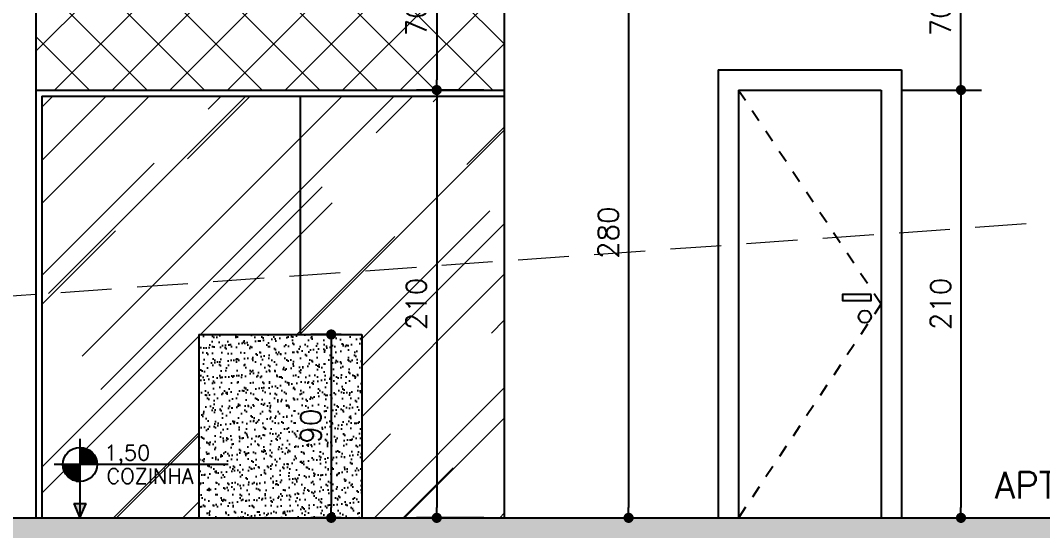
# Model space of a CAD drawing. Header units: inches. Extents: x 580771 to 672494, y 7715997 to 7829530.
# Drawn here: x 653977 to 654479, y 7719305 to 7719556 of the extents above; entities that cross this region are included whole.
import ezdxf

# ---------------------------------------------------------------- set-up
doc = ezdxf.new("R2010")
doc.units = ezdxf.units.IN
doc.header["$MEASUREMENT"] = 0
doc.header["$PDMODE"] = 2
doc.linetypes.add('CACHE', pattern=[0.24, 0.12, -0.12])
doc.linetypes.add('DASHED2', pattern=[0.375, 0.25, -0.125])
for name, color, linetype in [('1-ARQ-A', 1, 'Continuous'), ('1-ARQ-B', 2, 'Continuous'), ('BAN', 2, 'Continuous'), ('Layer3', 3, 'Continuous'), ('NIVEL', 2, 'Continuous'), ('P01', 1, 'Continuous'), ('P06', 6, 'Continuous'), ('parede', 6, 'Continuous'), ('PAVTO1-ESCADA', 1, 'Continuous')]:
    doc.layers.add(name, color=color, linetype=linetype)
for name, color, linetype, lineweight in [('ARQ-01', 1, 'Continuous', 13), ('LINHAS FINAS', 1, 'Continuous', 9), ('MEIO_FIO', 7, 'Continuous', 0)]:
    doc.layers.add(name, color=color, linetype=linetype, lineweight=lineweight)
doc.styles.add('R80E50', font='romans.shx', dxfattribs={"height": 10})
doc.styles.add('ROMANS', font='romans', dxfattribs={"height": 0.2})
doc.dimstyles.new('ARQ50', dxfattribs={"dimscale": 50, "dimtxt": 10, "dimasz": 0.1, "dimexe": 0.2, "dimexo": 0.2, "dimgap": 0.1, "dimtad": 1, "dimdec": 0, "dimzin": 12, "dimdsep": 46, "dimtxsty": 'R80E50', "dimblk1": 'DOT', "dimblk2": 'DOT', "dimsah": 1, "dimcen": 0.4, "dimclrd": 15, "dimclre": 15, "dimclrt": 3, "dimadec": 0, "dimazin": 0, "dimtfac": 1, "dimtdec": 0, "dimtmove": 2, "dimatfit": 3, "dimldrblk": 'DOT', "dimfxl": 0.2, "dimtolj": 1, "dimtzin": 12, "dimarcsym": 0})

# ---------------------------------------------------------------- blocks, each defined once
blk = doc.blocks.new('*X32')
at = {"color": 0}
for p, q in [((-1683.05, 3892), (-1680, 3892)), ((-1680, 3888), (-1680, 3892.29)), ((-1679, 3888), (-1679, 3891.98)), ((-1683.05, 3891), (-1680, 3891)), ((-1683.05, 3890), (-1680, 3890)), ((-1683.05, 3889), (-1680, 3889)), ((-1683.05, 3888), (-1680, 3888)), ((-1683, 3882), (-1683, 3888)), ((-1682, 3882), (-1682, 3888)), ((-1681, 3882), (-1681, 3888)), ((-1680, 3882), (-1680, 3888)), ((-1680, 3888), (-1674, 3888)), ((-1680, 3887), (-1674, 3887)), ((-1680, 3886), (-1674, 3886)), ((-1680, 3885), (-1674, 3885)), ((-1678, 3888), (-1678, 3891.57)), ((-1677, 3888), (-1677, 3891.05)), ((-1676, 3888), (-1676, 3890.4)), ((-1675, 3888), (-1675, 3889.59)), ((-1674, 3888), (-1674, 3888.57)), ((-1674, 3882), (-1674, 3888)), ((-1674, 3888), (-1673.54, 3888)), ((-1673, 3882), (-1673, 3887.24)), ((-1672, 3882), (-1672, 3885.37)), ((-1695.03, 3880), (-1692, 3880)), ((-1694.93, 3879), (-1692, 3879)), ((-1694.74, 3878), (-1692, 3878)), ((-1692, 3876), (-1692, 3880.69)), ((-1691, 3876), (-1691, 3880.69)), ((-1690, 3876), (-1690, 3880.69)), ((-1689, 3876), (-1689, 3880.69)), ((-1688, 3876), (-1688, 3880.69)), ((-1687, 3876), (-1687, 3880.69)), ((-1686, 3876), (-1686, 3880.69)), ((-1686, 3880), (-1683.05, 3880)), ((-1686, 3879), (-1683.05, 3879)), ((-1686, 3878), (-1683.05, 3878)), ((-1683.05, 3882), (-1680, 3882)), ((-1683.05, 3881), (-1680, 3881)), ((-1680, 3884), (-1674, 3884)), ((-1680, 3883), (-1674, 3883)), ((-1680, 3880.69), (-1680, 3882)), ((-1680, 3882), (-1674, 3882)), ((-1679, 3880.69), (-1679, 3882)), ((-1678, 3880.69), (-1678, 3882)), ((-1677, 3880.69), (-1677, 3882)), ((-1676, 3880.69), (-1676, 3882)), ((-1675, 3880.69), (-1675, 3882)), ((-1674, 3880.69), (-1674, 3882)), ((-1674, 3882), (-1671.12, 3882)), ((-1674, 3881), (-1671.05, 3881)), ((-1694.47, 3877), (-1692, 3877)), ((-1694.1, 3876), (-1692, 3876)), ((-1694, 3875.78), (-1694, 3876)), ((-1693, 3873.98), (-1693, 3876)), ((-1692, 3872.69), (-1692, 3876)), ((-1692, 3876), (-1686, 3876)), ((-1692, 3875), (-1686, 3875)), ((-1692, 3874), (-1686, 3874)), ((-1692, 3873), (-1686, 3873)), ((-1691.33, 3872), (-1686, 3872)), ((-1690.13, 3871), (-1686, 3871)), ((-1686, 3877), (-1683.05, 3877)), ((-1686, 3870), (-1686, 3876)), ((-1686, 3876), (-1683.05, 3876)), ((-1685, 3870), (-1685, 3876)), ((-1684, 3870), (-1684, 3876)), ((-1688.51, 3870), (-1686, 3870)), ((-1688, 3869.76), (-1688, 3870)), ((-1687, 3869.36), (-1687, 3870)), ((-1686, 3869.06), (-1686, 3870)), ((-1686, 3870), (-1683.05, 3870)), ((-1685.77, 3869), (-1683.05, 3869))]:
    blk.add_line(p, q, dxfattribs=at)
blk = doc.blocks.new('nível corte')
at = {"layer": 'NIVEL', "color": 2, "linetype": 'Continuous'}
for p, q in [((172038.46, 10236.15), (172038.46, 10197.35)), ((172111.26, 10223.55), (172025.86, 10223.55)), ((172035.46, 10204.35), (172038.46, 10197.35)), ((172035.46, 10204.35), (172041.46, 10204.35)), ((172038.46, 10197.35), (172041.46, 10204.35))]:
    blk.add_line(p, q, dxfattribs=at)
blk.add_circle((172038.46, 10223.55), 8.4, dxfattribs=at)
blk.add_solid([(172035.46, 10204.35), (172038.46, 10197.35), (172041.46, 10204.35), (172038.46, 10197.35)], dxfattribs=at)
at = {"layer": 'NIVEL', "color": 1, "linetype": 'Continuous', "xscale": 0.7000000000116415, "yscale": 0.7000000000116415, "zscale": 0.7000000000116415}
blk.add_blockref('*X32', (173216.6, 7507.07), dxfattribs=at)
blk = doc.blocks.new('_DOT')
at = {"color": 0, "linetype": 'ByBlock'}
blk.add_line((-0.5, 0), (-1, 0), dxfattribs=at)
at = {"color": 0, "linetype": 'ByBlock', "const_width": 0.5}
blk.add_lwpolyline([(-0.25, 0, 1), (0.25, 0, 1)], format="xyb", close=True, dxfattribs=at)
blk = doc.blocks.new('*D513')
at = {"layer": 'Defpoints', "color": 0, "transparency": 16777216}
for p in [(654399.61, 7719521.58), (654399.61, 7719311.58), (654438.79, 7719311.58)]:
    blk.add_point(p, dxfattribs=at)
at = {"layer": 'parede', "color": 15, "lineweight": -2, "transparency": 16777216}
for p, q in [((654409.61, 7719521.58), (654448.79, 7719521.58)), ((654438.79, 7719516.58), (654438.79, 7719316.58)), ((654409.61, 7719311.58), (654448.79, 7719311.58))]:
    blk.add_line(p, q, dxfattribs=at)
at = {"layer": 'parede', "color": 15, "lineweight": -2, "transparency": 16777216, "xscale": 5, "yscale": 5, "zscale": 5}
for p, rotation in [((654438.79, 7719521.58), 90), ((654438.79, 7719311.58), 270)]:
    blk.add_blockref('_DOT', p, dxfattribs=dict(at, rotation=rotation))
at = {"layer": 'parede', "color": 3, "transparency": 16777216, "insert": (654428.79, 7719416.58), "char_height": 10, "attachment_point": 5, "rotation": 90, "style": 'R80E50'}
blk.add_mtext('\\A1;210', dxfattribs=at)
blk = doc.blocks.new('*D514')
at = {"layer": 'Defpoints', "color": 0, "transparency": 16777216}
for p in [(654438.79, 7719591.58), (654438.79, 7719591.58), (654399.61, 7719521.58)]:
    blk.add_point(p, dxfattribs=at)
at = {"layer": 'parede', "color": 15, "lineweight": -2, "transparency": 16777216}
for p, q in [((654448.79, 7719591.58), (654448.79, 7719591.58)), ((654438.79, 7719526.58), (654438.79, 7719586.58)), ((654409.61, 7719521.58), (654448.79, 7719521.58))]:
    blk.add_line(p, q, dxfattribs=at)
at = {"layer": 'parede', "color": 15, "lineweight": -2, "transparency": 16777216, "xscale": 5, "yscale": 5, "zscale": 5}
for p, rotation in [((654438.79, 7719591.58), 90), ((654438.79, 7719521.58), 270)]:
    blk.add_blockref('_DOT', p, dxfattribs=dict(at, rotation=rotation))
at = {"layer": 'parede', "color": 3, "transparency": 16777216, "insert": (654428.79, 7719556.58), "char_height": 10, "attachment_point": 5, "rotation": 90, "style": 'R80E50'}
blk.add_mtext('\\A1;70', dxfattribs=at)
blk = doc.blocks.new('*D520')
at = {"layer": 'Defpoints', "color": 0, "transparency": 16777216}
for p in [(654144.61, 7719401.58), (654129.65, 7719311.58), (654144.61, 7719311.58)]:
    blk.add_point(p, dxfattribs=at)
at = {"layer": 'parede', "color": 15, "lineweight": -2, "transparency": 16777216}
for p, q in [((654134.61, 7719401.58), (654119.65, 7719401.58)), ((654129.65, 7719396.58), (654129.65, 7719316.58)), ((654134.61, 7719311.58), (654119.65, 7719311.58))]:
    blk.add_line(p, q, dxfattribs=at)
at = {"layer": 'parede', "color": 15, "lineweight": -2, "transparency": 16777216, "xscale": 5, "yscale": 5, "zscale": 5}
for p, rotation in [((654129.65, 7719401.58), 90), ((654129.65, 7719311.58), 270)]:
    blk.add_blockref('_DOT', p, dxfattribs=dict(at, rotation=rotation))
at = {"layer": 'parede', "color": 3, "transparency": 16777216, "insert": (654119.65, 7719356.58), "char_height": 10, "attachment_point": 5, "rotation": 90, "style": 'R80E50'}
blk.add_mtext('\\A1;90', dxfattribs=at)
blk = doc.blocks.new('*D522')
at = {"layer": 'Defpoints', "color": 0, "transparency": 16777216}
for p in [(654214.61, 7719591.58), (654214.61, 7719311.58), (654275.65, 7719311.58)]:
    blk.add_point(p, dxfattribs=at)
at = {"layer": 'NIVEL', "color": 15, "lineweight": -2, "transparency": 16777216}
for p, q in [((654224.61, 7719591.58), (654285.65, 7719591.58)), ((654275.65, 7719586.58), (654275.65, 7719316.58)), ((654224.61, 7719311.58), (654285.65, 7719311.58))]:
    blk.add_line(p, q, dxfattribs=at)
at = {"layer": 'NIVEL', "color": 15, "lineweight": -2, "transparency": 16777216, "xscale": 5, "yscale": 5, "zscale": 5}
for p, rotation in [((654275.65, 7719591.58), 90), ((654275.65, 7719311.58), 270)]:
    blk.add_blockref('_DOT', p, dxfattribs=dict(at, rotation=rotation))
at = {"layer": 'NIVEL', "color": 3, "transparency": 16777216, "insert": (654265.65, 7719451.58), "char_height": 10, "attachment_point": 5, "rotation": 90, "style": 'R80E50'}
blk.add_mtext('\\A1;280', dxfattribs=at)
blk = doc.blocks.new('*D529')
at = {"layer": 'Defpoints', "color": 0, "transparency": 16777216}
for p in [(654214.61, 7719591.58), (654181.45, 7719521.58), (654214.61, 7719521.58)]:
    blk.add_point(p, dxfattribs=at)
at = {"layer": 'NIVEL', "color": 15, "lineweight": -2, "transparency": 16777216}
for p, q in [((654204.61, 7719591.58), (654171.45, 7719591.58)), ((654181.45, 7719586.58), (654181.45, 7719526.58)), ((654204.61, 7719521.58), (654171.45, 7719521.58))]:
    blk.add_line(p, q, dxfattribs=at)
at = {"layer": 'NIVEL', "color": 15, "lineweight": -2, "transparency": 16777216, "xscale": 5, "yscale": 5, "zscale": 5}
for p, rotation in [((654181.45, 7719591.58), 90), ((654181.45, 7719521.58), 270)]:
    blk.add_blockref('_DOT', p, dxfattribs=dict(at, rotation=rotation))
at = {"layer": 'NIVEL', "color": 3, "transparency": 16777216, "insert": (654171.45, 7719556.58), "char_height": 10, "attachment_point": 5, "rotation": 90, "style": 'R80E50'}
blk.add_mtext('\\A1;70', dxfattribs=at)
blk = doc.blocks.new('*D530')
at = {"layer": 'Defpoints', "color": 0, "transparency": 16777216}
for p in [(654214.61, 7719521.58), (654181.45, 7719311.58), (654214.61, 7719311.58)]:
    blk.add_point(p, dxfattribs=at)
at = {"layer": 'NIVEL', "color": 15, "lineweight": -2, "transparency": 16777216}
for p, q in [((654204.61, 7719521.58), (654171.45, 7719521.58)), ((654181.45, 7719516.58), (654181.45, 7719316.58)), ((654204.61, 7719311.58), (654171.45, 7719311.58))]:
    blk.add_line(p, q, dxfattribs=at)
at = {"layer": 'NIVEL', "color": 15, "lineweight": -2, "transparency": 16777216, "xscale": 5, "yscale": 5, "zscale": 5}
for p, rotation in [((654181.45, 7719521.58), 90), ((654181.45, 7719311.58), 270)]:
    blk.add_blockref('_DOT', p, dxfattribs=dict(at, rotation=rotation))
at = {"layer": 'NIVEL', "color": 3, "transparency": 16777216, "insert": (654171.45, 7719416.58), "char_height": 10, "attachment_point": 5, "rotation": 90, "style": 'R80E50'}
blk.add_mtext('\\A1;210', dxfattribs=at)
blk = doc.blocks.new('*D536')
at = {"layer": 'Defpoints', "color": 0, "transparency": 16777216}
for p in [(653939.8, 7719591.58), (653984.61, 7719591.58), (653969.61, 7719521.58)]:
    blk.add_point(p, dxfattribs=at)
at = {"layer": 'NIVEL', "color": 15, "lineweight": -2, "transparency": 16777216}
for p, q in [((653974.61, 7719591.58), (653929.8, 7719591.58)), ((653939.8, 7719526.58), (653939.8, 7719586.58)), ((653959.61, 7719521.58), (653929.8, 7719521.58))]:
    blk.add_line(p, q, dxfattribs=at)
at = {"layer": 'NIVEL', "color": 15, "lineweight": -2, "transparency": 16777216, "xscale": 5, "yscale": 5, "zscale": 5}
for p, rotation in [((653939.8, 7719591.58), 90), ((653939.8, 7719521.58), 270)]:
    blk.add_blockref('_DOT', p, dxfattribs=dict(at, rotation=rotation))
at = {"layer": 'NIVEL', "color": 3, "transparency": 16777216, "insert": (653929.8, 7719556.58), "char_height": 10, "attachment_point": 5, "rotation": 90, "style": 'R80E50'}
blk.add_mtext('\\A1;70', dxfattribs=at)

msp = doc.modelspace()

# ---------------------------------------------------------------- hatches: boundary and pattern name
at = {"layer": 'ARQ-01'}
h = msp.add_hatch(dxfattribs=at)
h.set_pattern_fill('_USER', color=256, scale=20, angle=45, style=0, double=1, pattern_type=0)
h.set_pattern_definition([(45, (-9023.35, -33683.601), (-14.142135624, 14.142135624), []), (135, (-9023.35, -33683.601), (-14.142135624, -14.142135624), [])])
h.paths.add_polyline_path([(654214.612, 7719591.579), (653984.612, 7719591.579), (653984.612, 7719521.579), (654214.612, 7719521.579)])
h.paths.add_polyline_path([(654166.454, 7719586.698), (654166.454, 7719606.46), (654151.454, 7719606.46), (654151.454, 7719586.698)], flags=9)
h.paths.add_polyline_path([(654178.954, 7719545.984), (654178.954, 7719567.174), (654163.954, 7719567.174), (654163.954, 7719545.984)], flags=24)
at = {"layer": 'LINHAS FINAS'}
h = msp.add_hatch(dxfattribs=at)
h.set_pattern_fill('AR-RROOF', color=256, scale=50, angle=45, style=0)
h.set_pattern_definition([(45, (-9023.35, -33683.6), (42.42640687, 113.137085), [750, -100, 250, -50]), (45, (-8994.005, -33618.9), (-82.37794, 11.6672619), [150, -16.5, 300, -37.5]), (45, (-9035.724, -33635.87), (160.15968594, 207.53584028), [400, -70, 200, -50])])
h.paths.add_polyline_path([(654114.612, 7719518.579), (653987.612, 7719518.579), (653987.612, 7719387.761), (654064.612, 7719393.682), (654064.612, 7719401.579), (654114.612, 7719401.579)])
h.paths.add_polyline_path([(654064.612, 7719393.682), (653987.612, 7719387.761), (653987.612, 7719311.579), (654006.331, 7719311.579), (654003.331, 7719318.579), (654006.331, 7719318.579), (654006.331, 7719329.388, -0.4142136), (653997.931, 7719337.788, -1), (654014.731, 7719337.788), (654064.612, 7719337.788)])
h.paths.add_polyline_path([(654214.612, 7719518.579), (654114.612, 7719518.579), (654114.612, 7719401.579), (654144.612, 7719401.579), (654144.612, 7719399.835), (654214.612, 7719405.218)])
h.paths.add_polyline_path([(654214.612, 7719405.218), (654144.612, 7719399.835), (654144.612, 7719311.579), (654214.612, 7719311.579)])
h.paths.add_polyline_path([(654064.612, 7719337.788), (654014.731, 7719337.788, -0.4142136), (654006.331, 7719329.388), (654006.331, 7719318.579), (654009.331, 7719318.579), (654006.331, 7719311.579), (654064.612, 7719311.579)], flags=17)
h.paths.add_polyline_path([(654018.221, 7719336.126), (654044.471, 7719336.126), (654044.471, 7719349.519), (654018.221, 7719349.519)], flags=25)
h.paths.add_polyline_path([(654178.954, 7719401.222), (654178.954, 7719431.936), (654163.954, 7719431.936), (654163.954, 7719401.222)], flags=24)
h.paths.add_polyline_path([(654018.549, 7719326.464), (654068.37, 7719326.464), (654068.37, 7719337.714), (654018.549, 7719337.714)], flags=9)
at = {"layer": 'P01'}
h = msp.add_hatch(dxfattribs=at)
h.set_pattern_fill('AR-CONC', color=256, scale=2)
h.set_pattern_definition([(50, (-9023.35, -33683.601), (14.345203652, -1.2550427), [1.5, -16.5]), (355, (-9023.35, -33683.601), (-2.775026672, 15.043842674), [1.2, -13.2]), (100.45144446, (-9022.154, -33683.706), (11.570176935, 13.78879982), [1.27480384, -14.02284224]), (46.1842, (-9023.35, -33679.601), (21.344826613, -3.310385616), [2.25, -24.75]), (96.6356355, (-9021.57, -33679.877), (18.693238913, 19.482372015), [1.91220684, -21.0342752]), (351.184164, (-9023.35, -33679.601), (18.6932389, 19.482372005), [1.8, -19.80000002]), (21, (-9021.35, -33680.601), (11.938141042, -8.052377813), [1.5, -16.5]), (326, (-9021.35, -33680.601), (4.866306638, 14.5030009), [1.2, -13.2]), (71.45144474, (-9020.355, -33681.272), (16.804447535, 6.450623056), [1.2748038, -14.02284224]), (37.5, (-9023.3495, -33683.6013), (0.2431971063, 6.6578770766), [0, -13.04, 0, -13.4, 0, -13.25]), (7.5, (-9023.3495, -33683.601), (5.261390749, 7.8882342376), [0, -7.64, 0, -12.74, 0, -5.05]), (327.5, (-9027.8095, -33683.6013), (10.6764487234, -0.4510974347), [0, -5, 0, -15.6, 0, -20.7]), (317.5, (-9029.8095, -33683.601), (11.663723387, 2.002099647), [0, -6.5, 0, -10.36, 0, -14.7])])
h.paths.add_polyline_path([(656276.725, 7719286.579), (656276.725, 7719296.579), (655799.612, 7719296.579), (655799.612, 7719311.579), (653124.612, 7719311.579), (653124.612, 7719301.579), (652989.133, 7719301.579), (652878.327, 7719291.579), (653124.612, 7719291.579), (653124.612, 7719254.494), (653140.028, 7719254.494), (653142.083, 7719247.068), (653147.478, 7719261.77), (653150.79, 7719254.494), (653166.861, 7719254.494), (653166.861, 7719301.579), (653479.955, 7719301.579), (653479.955, 7719254.494), (653495.371, 7719254.494), (653497.425, 7719247.068), (653502.821, 7719261.77), (653506.132, 7719254.494), (653522.203, 7719254.494), (653522.203, 7719301.579), (655161.877, 7719301.579), (655161.877, 7719244.494), (655177.292, 7719244.494), (655179.347, 7719237.068), (655184.742, 7719251.77), (655188.054, 7719244.494), (655204.125, 7719244.494), (655204.125, 7719301.579), (655757.364, 7719301.579), (655757.364, 7719235.785), (655772.78, 7719235.785), (655774.834, 7719228.358), (655780.23, 7719243.06), (655783.541, 7719235.785), (655799.612, 7719235.785), (655799.612, 7719286.579)])
at = {"layer": 'PAVTO1-ESCADA'}
h = msp.add_hatch(dxfattribs=at)
h.set_pattern_fill('AR-SAND', color=256, scale=3, style=0)
h.set_pattern_definition([(37.5, (232895.4983, -204792.577), (-0.1889800743, 5.780471307), [0, -4.56, 0, -5.1, 0, -4.875]), (7.5, (232895.498, -204792.577), (5.309330116, 8.466438196), [0, -2.46, 0, -4.11, 0, -1.575]), (327.5, (232891.8083, -204792.577), (9.3424255853, 0.0169771606), [0, -1.5, 0, -5.4, 0, -7.05]), (317.5, (232891.808, -204792.577), (9.018379814, 2.633026695), [0, -0.75, 0, -3.54, 0, -4.05])])
h.paths.add_polyline_path([(654144.612, 7719399.835), (654064.612, 7719393.682), (654064.612, 7719311.579), (654144.612, 7719311.579)])
h.paths.add_polyline_path([(654144.612, 7719399.835), (654144.612, 7719401.579), (654064.612, 7719401.579), (654064.612, 7719393.682)])
h.paths.add_polyline_path([(654127.152, 7719345.984), (654127.152, 7719367.174), (654112.152, 7719367.174), (654112.152, 7719345.984)], flags=24)
h.paths.add_polyline_path([(654018.549, 7719326.464), (654068.37, 7719326.464), (654068.37, 7719337.714), (654018.549, 7719337.714)], flags=9)

# ---------------------------------------------------------------- linework, layer by layer
at = {"layer": '1-ARQ-A'}
for p, q in [((653984.612, 7719521.579), (654214.612, 7719521.579)), ((653987.612, 7719518.579), (653987.612, 7719311.579)), ((653987.612, 7719518.579), (654214.612, 7719518.579)), ((654114.612, 7719401.579), (654114.612, 7719518.579))]:
    msp.add_line(p, q, dxfattribs=at)
at = {"layer": '1-ARQ-B', "linetype": 'Continuous'}
for p, q in [((653984.612, 7719591.579), (653984.612, 7719311.579)), ((654214.612, 7719591.579), (654214.612, 7719311.579))]:
    msp.add_line(p, q, dxfattribs=at)
at = {"layer": 'BAN', "elevation": 12706.085}
msp.add_lwpolyline([(654394.678, 7719421.285), (654380.642, 7719421.285), (654380.642, 7719418.219), (654394.678, 7719418.219)], close=True, dxfattribs=at)
at = {"layer": 'BAN'}
msp.add_circle((654391.608, 7719410.337, 12706.085), 3.065, dxfattribs=at)
at = {"layer": 'Layer3'}
for p, q in [((654064.612, 7719401.579), (654064.612, 7719311.579)), ((654064.612, 7719401.579), (654144.612, 7719401.579)), ((654144.612, 7719401.579), (654144.612, 7719311.579))]:
    msp.add_line(p, q, dxfattribs=at)
at = {"layer": 'MEIO_FIO', "color": 2, "linetype": 'DASHED2', "ltscale": 100}
msp.add_lwpolyline([(651281.362, 7719168.579), (651541.316, 7719211.579), (652095.907, 7719261.579), (652649.94, 7719311.579), (653197.171, 7719361.579), (653847.323, 7719411.579), (654548.97, 7719461.579), (655347.151, 7719511.579), (656275.767, 7719541.471)], dxfattribs=at)
at = {"layer": 'NIVEL'}
for p, q in [((654319.612, 7719531.579), (654319.612, 7719311.579)), ((654319.612, 7719531.579), (654409.612, 7719531.579)), ((654409.612, 7719531.579), (654409.612, 7719311.579)), ((654329.612, 7719521.579), (654329.612, 7719311.579)), ((654329.612, 7719521.579), (654399.612, 7719521.579)), ((654399.612, 7719521.579), (654399.612, 7719311.579))]:
    msp.add_line(p, q, dxfattribs=at)
at = {"layer": 'P01', "linetype": 'CACHE', "ltscale": 50}
msp.add_lwpolyline([(654329.612, 7719521.579), (654399.612, 7719416.579), (654329.612, 7719311.579)], dxfattribs=at)
at = {"layer": 'parede'}
msp.add_line((653124.612, 7719311.579), (655799.612, 7719311.579), dxfattribs=at)

# ---------------------------------------------------------------- block references
at = {"layer": 'P06'}
msp.add_blockref('nível corte', (481967.869, 7709114.234), dxfattribs=at)

# ---------------------------------------------------------------- texts
at = {"layer": 'Layer3', "style": 'R80E50'}
msp.add_text('APTO 01', height=13, dxfattribs=at).set_placement((654455.283, 7719321.09))
at = {"layer": 'NIVEL', "style": 'ROMANS'}
for s, p in [('1,50', (654018.311, 7719339.787)), ('COZINHA', (654019.353, 7719328.339))]:
    msp.add_text(s, height=7.5, dxfattribs=at).set_placement(p)

# ---------------------------------------------------------------- dimensions: what is measured, and where the dimension line sits
at = {"layer": 'NIVEL'}
for base, p1, p2, picture, middle in [((653939.803, 7719591.579), (653969.612, 7719521.579), (653984.612, 7719591.579), '*D536', (653929.803, 7719556.579)), ((654181.454, 7719521.579), (654214.612, 7719591.579), (654214.612, 7719521.579), '*D529', (654171.454, 7719556.579)), ((654275.652, 7719311.579), (654214.612, 7719591.579), (654214.612, 7719311.579), '*D522', (654265.652, 7719451.579)), ((654181.454, 7719311.579), (654214.612, 7719521.579), (654214.612, 7719311.579), '*D530', (654171.454, 7719416.579))]:
    dim = msp.add_linear_dim(base=base, p1=p1, p2=p2, angle=90, dimstyle='ARQ50', dxfattribs=at)
    dim.commit()
    dim.dimension.update_dxf_attribs({"geometry": picture, "text_midpoint": middle})
at = {"layer": 'parede'}
for base, p1, p2, picture, middle in [((654438.787, 7719591.579), (654399.612, 7719521.579), (654438.787, 7719591.579), '*D514', (654428.787, 7719556.579)), ((654438.787, 7719311.579), (654399.612, 7719521.579), (654399.612, 7719311.579), '*D513', (654428.787, 7719416.579)), ((654129.652, 7719311.579), (654144.612, 7719401.579), (654144.612, 7719311.579), '*D520', (654119.652, 7719356.579))]:
    dim = msp.add_linear_dim(base=base, p1=p1, p2=p2, angle=90, dimstyle='ARQ50', dxfattribs=at)
    dim.commit()
    dim.dimension.update_dxf_attribs({"geometry": picture, "text_midpoint": middle})

doc.saveas('drawing.dxf')
